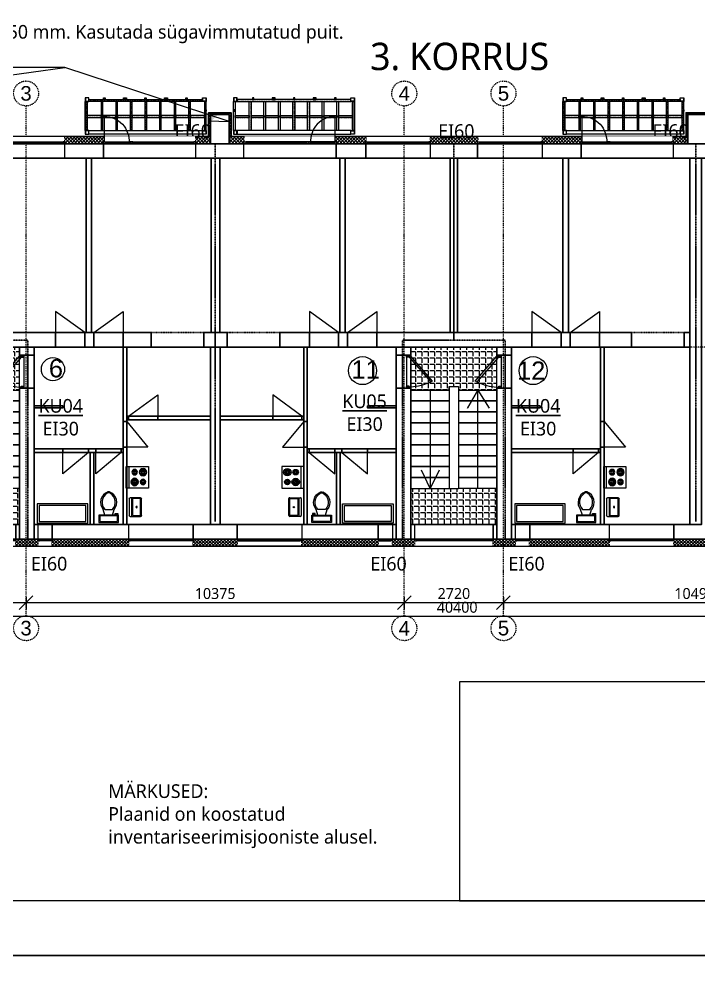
# Model space of a CAD drawing. Header units: millimetres. Extents: x 83708 to 840243643, y 645190 to 956201.
# Drawn here: x 324673 to 343309, y 866351 to 892768 of the extents above; entities that cross this region are included whole.
import ezdxf
from ezdxf import colors
from ezdxf.entities.mleader import LeaderData, LeaderLine
from ezdxf.math import Vec2, Vec3

# ---------------------------------------------------------------- set-up
doc = ezdxf.new("R2010")
doc.units = ezdxf.units.MM
doc.header["$PDMODE"] = 2
doc.header["$PDSIZE"] = 5
for name, pattern in [('CENTER', [50.8, 31.75, -6.35, 6.35, -6.35]), ('DASHDOTX2', [50.8, 25.4, -12.7, 0, -12.7]), ('DASHED', [0.75, 0.5, -0.25])]:
    doc.linetypes.add(name, pattern=pattern)
doc.layers.add('!ESP_Abijoon', color=6, linetype='Continuous', plot=False)
doc.layers.add('!ESP_no_print', color=252, linetype='Continuous', plot=False)
for name, color, linetype in [('!ESP_Avatäited plaanil', 7, 'Continuous'), ('!ESP_Mineraalvill', 1, 'Continuous'), ('!ESP_Mõõt', 252, 'Continuous'), ('!ESP_Santehnikajamööbel', 252, 'Continuous'), ('!ESP_Tekst', 7, 'Continuous'), ('!ESP_Teljed', 30, 'DASHDOTX2'), ('!ESP_Teras', 5, 'Continuous'), ('!ESP_Viited', 7, 'Continuous')]:
    doc.layers.add(name, color=color, linetype=linetype)
for name, color, linetype, lineweight in [('!ESP_EI60 tuletõkkesektsioon', 1, 'DASHED', 30), ('!ESP_Konstruktsioon lõikes', 7, 'Continuous', 30), ('!ESP_Trepikoda plaanil', 7, 'Continuous', 0), ('AVATÄITED PLAANIDEL', 30, 'Continuous', 9), ('Sein', 7, 'Continuous', 9), ('Sisustus', 252, 'Continuous', 0)]:
    doc.layers.add(name, color=color, linetype=linetype, lineweight=lineweight)
doc.layers.add('Plaaditav ala', color=7, linetype='Continuous', lineweight=5, true_color=0x58ba48)
doc.styles.add('Annotative', font='malgunsl.ttf', dxfattribs={"height": 2})
doc.styles.add('Arial', font='arial.ttf')
doc.styles.get("Standard").update_dxf_attribs({"font": 'arial.ttf', "height": 2})
doc.dimstyles.new('Annotative', dxfattribs={"dimtxt": 2.5, "dimasz": 2.5, "dimexe": 1.25, "dimexo": 0.625, "dimtad": 1, "dimdec": 0, "dimrnd": 5, "dimtxsty": 'Annotative', "dimblk": 'OBLIQUE', "dimcen": 0, "dimdle": 1, "dimadec": 0, "dimazin": 0, "dimtfac": 1, "dimtdec": 0, "dimtmove": 0, "dimatfit": 3, "dimfxl": 1, "dimfxlon": 1, "dimarcsym": 1})

# ---------------------------------------------------------------- blocks, each defined once
blk = doc.blocks.new('Toilet - top')
at = {"lineweight": 0}
for p, q in [((-10, -8.5), (-8, -8.5)), ((-10, -9.5), (-10, -8.5)), ((-7, -9.5), (-10, -9.5)), ((-8, -8.5), (-8, -8)), ((-7, -8), (-7, -9.5)), ((-4, -8), (-6, -14)), ((4, -8), (6, -14)), ((9.5, -6), (9.5, -2)), ((4, -14), (-4, -14))]:
    blk.add_line(p, q, dxfattribs=at)
blk.add_lwpolyline([(10.5, -8), (10.5, 0), (-10.5, 0), (-10.5, -8)], close=True, dxfattribs=at)
for points in [[(-9.5, -2), (-9.5, -6)], [(8.5, -1), (-8.5, -1)], [(-8.5, -7), (8.5, -7)]]:
    blk.add_lwpolyline(points, dxfattribs=at)
for centre, radius, start, end in [((-8.6, -1.9), 0.884, 81.8699, 188.1301), ((-8.6, -6.1), 0.884, 171.8699, 278.1301), ((8.6, -1.9), 0.884, 351.8699, 98.1301), ((8.6, -6.1), 0.884, 261.8699, 8.1301), ((3.5, -21.6), 12.2, 141.4691, 247.9714), ((4.2, -21.8), 11.3, 136.3677, 238.9468), ((-3.5, -21.6), 12.2, 292.0284, 38.5307), ((-4.2, -21.8), 11.3, 301.053, 43.6321), ((0, -27.9), 4, 245.7318, 294.2682), ((0, -29), 4, 254.8605, 285.1395)]:
    blk.add_arc(centre, radius, start, end, dxfattribs=at)
blk = doc.blocks.new('A$Cc606a28b')
for points in [[(-1382, 535), (0, 535), (0, 0), (-1382, 0)], [(-1332, 485), (-50, 485), (-50, 50), (-1332, 50)]]:
    blk.add_lwpolyline(points, close=True)
blk = doc.blocks.new('Sink-single - 30 in top')
at = {"layer": '!ESP_Santehnikajamööbel', "lineweight": 0}
blk.add_line((-15, -3.999996), (15, -3.999996), dxfattribs=at)
for points in [[(-13.5, 0), (13.5, 0)], [(-15, -18.499996), (-15, -1.5)], [(-13.5, -17.499996), (-13.5, -6.499996)], [(-12.5, -5.499996), (12.5, -5.499996)], [(13.5, -6.499996), (13.5, -17.499996)], [(15, -1.5), (15, -18.499996)], [(13.5, -19.999996), (-13.5, -19.999996)], [(12.5, -18.499996), (-12.5, -18.499996)]]:
    blk.add_lwpolyline(points, dxfattribs=at)
for radius in [1, 0.5]:
    blk.add_circle((0, -11.999996), radius, dxfattribs=at)
for centre, radius, start, end in [((-13.5, -1.5), 1.5, 90, 180), ((-12.5, -6.499996), 1, 90, 180), ((12.5, -6.499996), 1, 0, 90), ((13.5, -1.5), 1.5, 0, 90), ((-13.5, -18.499996), 1.5, 180, 270), ((-12.5, -17.499996), 1, 180, 270), ((12.5, -17.499996), 1, 270, 0), ((13.5, -18.499996), 1.5, 270, 0)]:
    blk.add_arc(centre, radius, start, end, dxfattribs=at)
blk = doc.blocks.new('plt')
at = {"lineweight": 0}
blk.add_line((-89740, 177104), (-89740, 177695), dxfattribs=at)
blk.add_lwpolyline([(-90273, 177104), (-89663, 177104), (-89663, 177695), (-90273, 177695)], close=True, dxfattribs=at)
for centre, radius in [((-90121, 177543), 102), ((-90121, 177543), 76.2), ((-90121, 177543), 50.8), ((-90121, 177543), 25.4), ((-89892, 177543), 76.2), ((-89892, 177543), 50.8), ((-89892, 177543), 25.4), ((-90121, 177273), 76.2), ((-90121, 177273), 50.8), ((-90121, 177273), 25.4), ((-89892, 177273), 102), ((-89892, 177273), 76.2), ((-89892, 177273), 50.8), ((-89892, 177273), 25.4)]:
    blk.add_circle(centre, radius, dxfattribs=at)
blk = doc.blocks.new('A$Cb20d89c2')
at = {"lineweight": 0}
blk.add_blockref('A$Cc606a28b', (-89, 84), dxfattribs=at)
at = {"layer": 'Sisustus'}
blk.add_blockref('plt', (87133, -176055), dxfattribs=at)
for name, p, xscale, yscale, zscale, rotation in [('Toilet - top', (-2046, 109), -25.39999999999418, 25.39999999999418, 25.4, 180), ('Sink-single - 30 in top', (-2606, 530), 17.14500000000407, 17.14500000000407, 17.14500000000407, 270)]:
    blk.add_blockref(name, p, dxfattribs=dict(at, xscale=xscale, yscale=yscale, zscale=zscale, rotation=rotation))
blk = doc.blocks.new('A$C7043d8c8')
at = {"layer": '!ESP_Avatäited plaanil'}
blk.add_lwpolyline([(0, 0), (-800, 583), (-800, -28)], dxfattribs=at)
at = {"layer": '!ESP_Konstruktsioon lõikes'}
blk.add_lwpolyline([(-800, 0), (-800, -400), (0, -400), (0, 0)], dxfattribs=at)
blk = doc.blocks.new('A$Cef77760f')
at = {"layer": '!ESP_Teljed'}
for points in [[(-31825, -2104), (-31825, 11875)], [(-21450, -2104), (-21450, 11875)], [(-18730, -2104), (-18730, 11875)], [(-42300, 10840), (1500, 10840)], [(1500, 5260), (-42300, 5260)], [(1500, 0), (-42300, 0)]]:
    blk.add_lwpolyline(points, dxfattribs=at)
for centre in [(-31825, 12217), (-21450, 12217), (-18730, 12217), (-31825, -2446), (-21450, -2446), (-18730, -2446)]:
    blk.add_circle(centre, 342, dxfattribs=at)
at = {"layer": '!ESP_Teljed', "char_height": 400, "width": 684.66, "attachment_point": 5, "style": 'Arial'}
for s, insert in [('3', (-31825, 12217)), ('4', (-21450, 12217)), ('5', (-18730, 12217)), ('3', (-31825, -2446)), ('4', (-21450, -2446)), ('5', (-18730, -2446))]:
    blk.add_mtext(s, dxfattribs=dict(at, insert=insert))
blk = doc.blocks.new('A$C465a11ed')
at = {"layer": '!ESP_Avatäited plaanil'}
blk.add_lwpolyline([(0, 100), (-700, 683), (-700, 72)], dxfattribs=at)
at = {"layer": '!ESP_Konstruktsioon lõikes'}
blk.add_lwpolyline([(-700, 100), (-700, 0), (0, 0), (0, 100)], dxfattribs=at)
blk = doc.blocks.new('A$Ced9abb52')
at = {"layer": '!ESP_Avatäited plaanil'}
for points in [[(-2590, 2970), (-3390, 3553), (-3390, 2942)], [(-2540, 2820), (-3123, 2120), (-2512, 2120)]]:
    blk.add_lwpolyline(points, dxfattribs=at)
at = {"layer": '!ESP_Konstruktsioon lõikes'}
for points in [[(-4835, 4860), (0, 4860), (0, 0), (-4835, 0)], [(-2440, 4860), (-2540, 4860), (-2540, 0), (-2440, 0)], [(-790, 3251), (-790, 3201), (0, 3201), (0, 3251)], [(-4835, 2970), (-4835, 2870), (-2540, 2870), (-2540, 2970)], [(-2440, 2070), (-2440, 1970), (0, 1970), (0, 2070)], [(-1540, 1970), (-1640, 1970), (-1640, 0), (-1540, 0)]]:
    blk.add_lwpolyline(points, close=True, dxfattribs=at)
for points in [[(-3390, 2970), (-3390, 2870), (-2590, 2870), (-2590, 2970)], [(-2540, 2120), (-2440, 2120), (-2440, 2820), (-2540, 2820)]]:
    blk.add_lwpolyline(points, dxfattribs=at)
at = {"lineweight": 0, "rotation": 180}
for p in [(-2390, 2070), (-1490, 2070)]:
    blk.add_blockref('A$C465a11ed', p, dxfattribs=at)
blk = doc.blocks.new('A$C101496a2')
blk.add_wipeout([(-1780, -320), (0, -320), (0, -370), (-25, -370), (-25, -520), (-1755, -520), (-1755, -370), (-1780, -370)])
at = {"layer": '!ESP_Avatäited plaanil'}
for points in [[(-1780, 80), (-1780, -320), (-1780, -370), (-1730, -370), (-1730, -320), (-1780, -320), (0, -320), (0, 80), (0, -320), (0, -370), (-50, -370), (-50, -320), (-50, -370), (-1730, -370), (-1730, -345), (-50, -345)], [(-1755, -520), (-25, -520)]]:
    blk.add_lwpolyline(points, dxfattribs=at)
blk = doc.blocks.new('A$C3a8d00b1')
blk.add_wipeout([(0, -320), (400, -320), (400, -370), (375, -370), (375, -520), (25, -520), (25, -370), (0, -370)])
at = {"layer": '!ESP_Avatäited plaanil'}
for points in [[(0, 80), (0, -320), (0, -370), (50, -370), (50, -320), (0, -320), (400, -320), (400, 80), (400, -320), (400, -370), (350, -370), (350, -320), (350, -370), (50, -370), (50, -345), (350, -345)], [(25, -520), (375, -520)]]:
    blk.add_lwpolyline(points, dxfattribs=at)
blk = doc.blocks.new('A$Cbc4ac388')
blk.add_wipeout([(-200, -750), (-200, 750), (-150, 750), (-150, 725), (0, 725), (0, -725), (-150, -725), (-150, -750)])
at = {"layer": '!ESP_Avatäited plaanil'}
for points in [[(-600, -750), (-200, -750), (-150, -750), (-150, -700), (-200, -700), (-200, -750), (-200, 750), (-600, 750), (-200, 750), (-150, 750), (-150, 700), (-200, 700), (-150, 700), (-150, -700), (-175, -700), (-175, 700)], [(0, -725), (0, 725)]]:
    blk.add_lwpolyline(points, dxfattribs=at)
blk = doc.blocks.new('A$C79e321d3')
blk.add_wipeout([(2530, 0), (0, 0), (0, 50), (25, 50), (25, 200), (2505, 200), (2505, 50), (2530, 50)])
at = {"layer": '!ESP_Avatäited plaanil'}
for points in [[(2530, -400), (2530, 0), (2530, 50), (2480, 50), (2480, 0), (2530, 0), (0, 0), (0, -400), (0, 0), (0, 50), (50, 50), (50, 0), (50, 50), (2480, 50), (2480, 25), (800, 25)], [(700, 25), (50, 25)]]:
    blk.add_lwpolyline(points, dxfattribs=at)
blk.add_lwpolyline([(25, 50), (25, 750, -0.429169), (700, 25), (50, 25)], format="xyb")
for points in [[(700, 0), (750, 0), (750, 50), (700, 50)], [(750, 0), (800, 0), (800, 50), (750, 50)]]:
    blk.add_lwpolyline(points, close=True)
blk = doc.blocks.new('A$Cfe1c92e5')
at = {"lineweight": 0, "xscale": -1}
for name, p in [('A$C79e321d3', (3460, 0)), ('A$C79e321d3', (16680, 0)), ('A$C79e321d3', (29780, 0)), ('A$Cbc4ac388', (-200, -6620)), ('A$C3a8d00b1', (5135, -10520)), ('A$C101496a2', (13962, -10520)), ('A$C3a8d00b1', (18230, -10520)), ('A$C101496a2', (27145, -10520)), ('A$C3a8d00b1', (31440, -10520)), ('A$C101496a2', (37745, -10520))]:
    blk.add_blockref(name, p, dxfattribs=at)
at = {"lineweight": 0}
for name, p in [('A$C79e321d3', (10300, 0)), ('A$C79e321d3', (23400, 0)), ('A$C79e321d3', (36540, 0)), ('A$Cbc4ac388', (40200, -6620)), ('A$C101496a2', (2495, -10520)), ('A$C3a8d00b1', (8495, -10520)), ('A$C101496a2', (12762, -10520)), ('A$C3a8d00b1', (21590, -10520)), ('A$C101496a2', (25945, -10520)), ('A$C3a8d00b1', (34800, -10520))]:
    blk.add_blockref(name, p, dxfattribs=at)
at = {"lineweight": 0, "rotation": 180}
for p in [(4390, -320), (7460, -320), (17490, -320), (20560, -320), (30610, -320), (33680, -320)]:
    blk.add_blockref('A$C101496a2', p, dxfattribs=at)
blk = doc.blocks.new('A$C0366626d')
blk.add_wipeout([(-2160, 0), (0, 0), (0, -50), (-25, -50), (-25, -200), (-2135, -200), (-2135, -50), (-2160, -50)])
at = {"layer": '!ESP_Avatäited plaanil'}
for points in [[(-2160, 400), (-2160, 0), (-2160, -50), (-2110, -50), (-2110, 0), (-2160, 0), (0, 0), (0, 400), (0, 0), (0, -50), (-50, -50), (-50, 0), (-50, -50), (-2110, -50), (-2110, -25), (-50, -25)], [(-2135, -200), (-25, -200)]]:
    blk.add_lwpolyline(points, dxfattribs=at)
blk = doc.blocks.new('A$Cc7706974')
at = {"layer": '!ESP_Trepikoda plaanil', "lineweight": 0}
for points in [[(1050, -1175), (0, -1175), (0, -1475), (1050, -1475)], [(525, -1175), (525, -3875)], [(1050, -1075), (1050, -3875)], [(1050, -1075), (1310, -1075)], [(1310, -1075), (1310, -3875)], [(1310, -1175), (2360, -1175)], [(1310, -1175), (2360, -1175), (2360, -1475), (1310, -1475)], [(1835, -3875), (1835, -1175), (1549, -1675), (1835, -1175), (2149, -1675)], [(1050, -1475), (0, -1475), (0, -1775), (1050, -1775)], [(1310, -1475), (2360, -1475), (2360, -1775), (1310, -1775)], [(1050, -1775), (0, -1775), (0, -2075), (1050, -2075)], [(1310, -1775), (2360, -1775), (2360, -2075), (1310, -2075)], [(1050, -2075), (0, -2075), (0, -2375), (1050, -2375)], [(1310, -2075), (2360, -2075), (2360, -2375), (1310, -2375)], [(1050, -2375), (0, -2375), (0, -2675), (1050, -2675)], [(1310, -2375), (2360, -2375), (2360, -2675), (1310, -2675)], [(1050, -2675), (0, -2675), (0, -2975), (1050, -2975)], [(1310, -2675), (2360, -2675), (2360, -2975), (1310, -2975)], [(1050, -2975), (0, -2975), (0, -3275), (1050, -3275)], [(1310, -2975), (2360, -2975), (2360, -3275), (1310, -3275)], [(1050, -3275), (0, -3275), (0, -3575), (1050, -3575)], [(779, -3375), (525, -3875), (293, -3375)], [(1310, -3275), (2360, -3275), (2360, -3575), (1310, -3575)], [(1050, -3575), (0, -3575), (0, -3875), (1050, -3875)], [(1310, -3575), (2360, -3575), (2360, -3875), (1310, -3875)], [(1050, -3875), (1310, -3875)]]:
    blk.add_lwpolyline(points, dxfattribs=at)
blk = doc.blocks.new('A$C60414d2f')
at = {"layer": 'AVATÄITED PLAANIDEL'}
h = blk.add_hatch(dxfattribs=at)
h.set_pattern_fill('ANSI38', color=256, scale=50, angle=90)
h.set_pattern_definition([(135, (-325662.964, -884582.657), (-4.419417382, -4.419417382), []), (225, (-325662.964, -884582.657), (-4.419417382, -13.258252147), [15.625, -9.375])])
h.paths.add_polyline_path([(50, 0), (50, -70), (25, -70), (25, -120), (0, -120), (0, 0)])
h = blk.add_hatch(dxfattribs=at)
h.set_pattern_fill('ANSI38', color=256, scale=50, angle=90)
h.set_pattern_definition([(135, (-326150.322, -884470.0145), (-4.419417382, -4.419417382), []), (225, (-326150.322, -884470.0145), (-4.419417382, -13.258252147), [15.625, -9.375])])
h.paths.add_polyline_path([(850, 0), (850, -70), (875, -70), (875, -120), (900, -120), (900, 0)])
for points in [[(0, 0), (0, -120), (25, -120), (25, -70), (50, -70), (50, 0)], [(708, -713), (25, -120), (50, -77), (733, -669)], [(900, 0), (900, -120), (875, -120), (875, -70), (850, -70), (850, 0)], [(900, -120), (900, -120), (900, 0), (900, 0)]]:
    blk.add_lwpolyline(points, close=True, dxfattribs=at)
blk.add_lwpolyline([(25, -120), (0, -120), (0, 0), (900, 0), (900, -120), (125, -120)], dxfattribs=at)
blk.add_arc((-707, -5), 1586, 335.2449, 355.8422, dxfattribs=at)
blk = doc.blocks.new('A$Cafc8a1d9')
at = {"layer": 'Plaaditav ala', "ltscale": 5}
h = blk.add_hatch(dxfattribs=at)
h.set_pattern_fill('ANGLE', color=256, scale=25, angle=180)
h.set_pattern_definition([(180, (-8821.2, 400), (-2e-14, -174.625), [127, -47.625]), (270, (-8821.2, 400), (174.625, -3e-14), [127, -47.625])])
h.paths.add_polyline_path([(-400, 0), (-2760, 0), (-2760, -1175), (-1710, -1175), (-1710, -1075), (-1450, -1075), (-1450, -1175), (-400, -1175)])
h = blk.add_hatch(dxfattribs=at)
h.set_pattern_fill('ANGLE', color=256, scale=25, angle=180)
h.set_pattern_definition([(180, (0, 0), (-2e-14, -174.625), [127, -47.625]), (270, (0, 0), (174.625, -3e-14), [127, -47.625])])
h.paths.add_polyline_path([(-400, -3875), (-1450, -3875), (-1710, -3875), (-2760, -3875), (-2760, -4860), (-400, -4860)])
at = {"layer": '!ESP_Abijoon', "color": 8}
blk.add_lwpolyline([(-2760, 0), (-2760, -1175), (-1710, -1175), (-1710, -1075), (-1450, -1075), (-1450, -1175), (-400, -1175), (-400, 0), (-2760, 0)], dxfattribs=at)
at = {"layer": '!ESP_Konstruktsioon lõikes'}
blk.add_lwpolyline([(-3160, 0), (-3160, 0), (-3160, -220), (-2760, -220), (-2760, 0), (-400, 0), (-400, -220), (0, -220), (0, 0)], dxfattribs=at)
for points in [[(-3160, -1120), (-2760, -1120), (-2760, -5260), (-3160, -5260)], [(-400, -1120), (0, -1120), (0, -5260), (-400, -5260)], [(-400, -4860), (-2760, -4860), (-2760, -5260), (-400, -5260)]]:
    blk.add_lwpolyline(points, close=True, dxfattribs=at)
at = {"color": 6, "xscale": -1, "rotation": 90}
blk.add_blockref('A$C60414d2f', (-2880, -220), dxfattribs=at)
at = {"color": 6, "rotation": 270}
blk.add_blockref('A$C60414d2f', (-280, -220), dxfattribs=at)
at = {"color": 6}
blk.add_blockref('A$Cc7706974', (-2760, 0), dxfattribs=at)
at = {"layer": '!ESP_EI60 tuletõkkesektsioon', "char_height": 375, "width": 644.01, "attachment_point": 1, "style": 'Annotative'}
for s, insert in [('\\pxqc;{\\LKU05\\P}EI30', (-4350, -1296)), ('\\pxqc;{\\LKU04\\P}EI30', (410, -1421))]:
    blk.add_mtext(s, dxfattribs=dict(at, insert=insert))
at = {"lineweight": 0}
blk.add_blockref('A$C0366626d', (-500, -5260), dxfattribs=at)
blk = doc.blocks.new('_Oblique')
at = {"color": 0, "linetype": 'ByBlock', "lineweight": -2}
blk.add_line((-0.5, -0.5), (0.5, 0.5), dxfattribs=at)
blk = doc.blocks.new('*D837')
at = {"layer": '!ESP_Mõõt', "color": 0, "lineweight": -2, "transparency": 16777216}
for p, q in [((5305, -12585), (8325, -12585)), ((5455, -12435), (5455, -12773)), ((8175, -12435), (8175, -12773))]:
    blk.add_line(p, q, dxfattribs=at)
at = {"layer": 'Defpoints', "color": 0, "transparency": 16777216}
for p in [(5455, -11897), (8175, -11951), (8175, -12585)]:
    blk.add_point(p, dxfattribs=at)
at = {"layer": '!ESP_Mõõt', "color": 0, "lineweight": -2, "transparency": 16777216, "xscale": 375, "yscale": 375, "zscale": 375, "rotation": 180}
blk.add_blockref('_Oblique', (5455, -12585), dxfattribs=at)
at = {"layer": '!ESP_Mõõt', "color": 0, "lineweight": -2, "transparency": 16777216, "xscale": 375, "yscale": 375, "zscale": 375}
blk.add_blockref('_Oblique', (8175, -12585), dxfattribs=at)
at = {"layer": '!ESP_Mõõt', "color": 0, "lineweight": 0, "transparency": 16777216, "insert": (6815, -12336), "char_height": 300, "attachment_point": 5, "style": 'Annotative'}
blk.add_mtext('2720', dxfattribs=at)
blk = doc.blocks.new('*D838')
at = {"layer": '!ESP_Mõõt', "color": 0, "lineweight": -2, "transparency": 16777216}
for p, q in [((8025, -12585), (18700, -12585)), ((8175, -12435), (8175, -12773)), ((18550, -12435), (18550, -12773))]:
    blk.add_line(p, q, dxfattribs=at)
at = {"layer": 'Defpoints', "color": 0, "transparency": 16777216}
for p in [(8175, -11951), (18550, -11896), (18550, -12585)]:
    blk.add_point(p, dxfattribs=at)
at = {"layer": '!ESP_Mõõt', "color": 0, "lineweight": -2, "transparency": 16777216, "xscale": 375, "yscale": 375, "zscale": 375, "rotation": 180}
blk.add_blockref('_Oblique', (8175, -12585), dxfattribs=at)
at = {"layer": '!ESP_Mõõt', "color": 0, "lineweight": -2, "transparency": 16777216, "xscale": 375, "yscale": 375, "zscale": 375}
blk.add_blockref('_Oblique', (18550, -12585), dxfattribs=at)
at = {"layer": '!ESP_Mõõt', "color": 0, "lineweight": 0, "transparency": 16777216, "insert": (13362, -12336), "char_height": 300, "attachment_point": 5, "style": 'Annotative'}
blk.add_mtext('10375', dxfattribs=at)
blk = doc.blocks.new('*D839')
at = {"layer": '!ESP_Mõõt', "color": 0, "lineweight": -2, "transparency": 16777216}
for p, q in [((18400, -12585), (21420, -12585)), ((18550, -12435), (18550, -12773)), ((21270, -12435), (21270, -12773))]:
    blk.add_line(p, q, dxfattribs=at)
at = {"layer": 'Defpoints', "color": 0, "transparency": 16777216}
for p in [(18550, -11896), (21270, -11914), (21270, -12585)]:
    blk.add_point(p, dxfattribs=at)
at = {"layer": '!ESP_Mõõt', "color": 0, "lineweight": -2, "transparency": 16777216, "xscale": 375, "yscale": 375, "zscale": 375, "rotation": 180}
blk.add_blockref('_Oblique', (18550, -12585), dxfattribs=at)
at = {"layer": '!ESP_Mõõt', "color": 0, "lineweight": -2, "transparency": 16777216, "xscale": 375, "yscale": 375, "zscale": 375}
blk.add_blockref('_Oblique', (21270, -12585), dxfattribs=at)
at = {"layer": '!ESP_Mõõt', "color": 0, "lineweight": 0, "transparency": 16777216, "insert": (19910, -12336), "char_height": 300, "attachment_point": 5, "style": 'Annotative'}
blk.add_mtext('2720', dxfattribs=at)
blk = doc.blocks.new('*D840')
at = {"layer": '!ESP_Mõõt', "color": 0, "lineweight": -2, "transparency": 16777216}
for p, q in [((21120, -12585), (31910, -12585)), ((21270, -12435), (21270, -12773)), ((31760, -12435), (31760, -12773))]:
    blk.add_line(p, q, dxfattribs=at)
at = {"layer": 'Defpoints', "color": 0, "transparency": 16777216}
for p in [(31760, -11878), (21270, -11914), (31760, -12585)]:
    blk.add_point(p, dxfattribs=at)
at = {"layer": '!ESP_Mõõt', "color": 0, "lineweight": -2, "transparency": 16777216, "xscale": 375, "yscale": 375, "zscale": 375, "rotation": 180}
blk.add_blockref('_Oblique', (21270, -12585), dxfattribs=at)
at = {"layer": '!ESP_Mõõt', "color": 0, "lineweight": -2, "transparency": 16777216, "xscale": 375, "yscale": 375, "zscale": 375}
blk.add_blockref('_Oblique', (31760, -12585), dxfattribs=at)
at = {"layer": '!ESP_Mõõt', "color": 0, "lineweight": 0, "transparency": 16777216, "insert": (26515, -12336), "char_height": 300, "attachment_point": 5, "style": 'Annotative'}
blk.add_mtext('10490', dxfattribs=at)
blk = doc.blocks.new('*D833')
at = {"layer": '!ESP_Mõõt', "color": 0, "lineweight": -2, "transparency": 16777216}
for p, q in [((-200, -12812), (-200, -13150)), ((40200, -12812), (40200, -13150)), ((40350, -12962), (-350, -12962))]:
    blk.add_line(p, q, dxfattribs=at)
at = {"layer": 'Defpoints', "color": 0, "transparency": 16777216}
for p in [(-200, -11040), (40200, -11040), (-200, -12962)]:
    blk.add_point(p, dxfattribs=at)
at = {"layer": '!ESP_Mõõt', "color": 0, "lineweight": -2, "transparency": 16777216, "xscale": 375, "yscale": 375, "zscale": 375, "rotation": 180}
blk.add_blockref('_Oblique', (-200, -12962), dxfattribs=at)
at = {"layer": '!ESP_Mõõt', "color": 0, "lineweight": -2, "transparency": 16777216, "xscale": 375, "yscale": 375, "zscale": 375}
blk.add_blockref('_Oblique', (40200, -12962), dxfattribs=at)
at = {"layer": '!ESP_Mõõt', "color": 0, "lineweight": 0, "transparency": 16777216, "insert": (20000, -12713), "char_height": 300, "attachment_point": 5, "style": 'Annotative'}
blk.add_mtext('40400', dxfattribs=at)
blk = doc.blocks.new('A$C9a407918')
at = {"layer": '!ESP_Teras'}
for points in [[(-3315, -75), (-3215, -75), (-3215, 25), (-3315, 25)], [(-3310, -70), (-3220, -70), (-3220, 20), (-3310, 20)], [(0, -75), (-100, -75), (-100, 25), (0, 25)], [(-5, -70), (-95, -70), (-95, 20), (-5, 20)], [(-3265, -875), (-3315, -875), (-3315, -75), (-3265, -75)], [(-100, -25), (-3215, -25), (-3215, -75), (-100, -75)], [(-2835, -875), (-2885, -875), (-2885, -75), (-2835, -75)], [(-2435, -875), (-2485, -875), (-2485, -75), (-2435, -75)], [(-2035, -875), (-2085, -875), (-2085, -75), (-2035, -75)], [(-1635, -875), (-1685, -875), (-1685, -75), (-1635, -75)], [(-1235, -875), (-1285, -875), (-1285, -75), (-1235, -75)], [(-835, -875), (-885, -875), (-885, -75), (-835, -75)], [(-435, -875), (-485, -875), (-485, -75), (-435, -75)], [(-50, -75), (0, -75), (0, -875), (-50, -875)], [(-50, -875), (0, -875), (0, -75), (-50, -75)], [(-3265, -466), (-2885, -466), (-2885, -516), (-3265, -516)], [(-2835, -466), (-2485, -466), (-2485, -516), (-2835, -516)], [(-2435, -466), (-2085, -466), (-2085, -516), (-2435, -516)], [(-2035, -466), (-1685, -466), (-1685, -516), (-2035, -516)], [(-1635, -466), (-1285, -466), (-1285, -516), (-1635, -516)], [(-1235, -466), (-885, -466), (-885, -516), (-1235, -516)], [(-835, -466), (-485, -466), (-485, -516), (-835, -516)], [(-435, -466), (-50, -466), (-50, -516), (-435, -516)], [(-3315, -975), (-3215, -975), (-3215, -875), (-3315, -875)], [(-3310, -970), (-3220, -970), (-3220, -880), (-3310, -880)], [(-100, -875), (-3215, -875), (-3215, -975), (-100, -975)], [(0, -975), (-100, -975), (-100, -875), (0, -875)], [(-5, -970), (-95, -970), (-95, -880), (-5, -880)]]:
    blk.add_lwpolyline(points, close=True, dxfattribs=at)
at = {"layer": '!ESP_Teras', "linetype": 'DASHED'}
for points in [[(-3268, -875), (-3312, -875), (-3312, -75), (-3268, -75)], [(-100, -28), (-3215, -28), (-3215, -72), (-100, -72)], [(-2838, -875), (-2882, -875), (-2882, -75), (-2838, -75)], [(-2438, -875), (-2482, -875), (-2482, -75), (-2438, -75)], [(-2038, -875), (-2082, -875), (-2082, -75), (-2038, -75)], [(-1638, -875), (-1682, -875), (-1682, -75), (-1638, -75)], [(-1238, -875), (-1282, -875), (-1282, -75), (-1238, -75)], [(-838, -875), (-882, -875), (-882, -75), (-838, -75)], [(-438, -875), (-482, -875), (-482, -75), (-438, -75)], [(-3, -875), (-47, -875), (-47, -75), (-3, -75)], [(-3265, -513), (-2885, -513), (-2885, -516), (-3265, -516)], [(-2835, -513), (-2485, -513), (-2485, -516), (-2835, -516)], [(-2435, -513), (-2085, -513), (-2085, -516), (-2435, -516)], [(-2035, -513), (-1685, -513), (-1685, -516), (-2035, -516)], [(-1635, -513), (-1285, -513), (-1285, -516), (-1635, -516)], [(-1235, -513), (-885, -513), (-885, -516), (-1235, -516)], [(-835, -513), (-485, -513), (-485, -516), (-835, -516)], [(-435, -513), (-50, -513), (-50, -516), (-435, -516)], [(-100, -878), (-3215, -878), (-3215, -972), (-100, -972)]]:
    blk.add_lwpolyline(points, close=True, dxfattribs=at)
at = {"color": 5, "linetype": 'ByBlock', "transparency": 33554687}
for points in [[(-2758, 25), (-2798, 25), (-2798, -15), (-2758, -15)], [(-2761, 22), (-2795, 22), (-2795, -12), (-2761, -12)], [(-2174, 25), (-2254, 25), (-2254, -15), (-2174, -15)], [(-2177, 22), (-2251, 22), (-2251, -12), (-2177, -12)], [(-1630, 25), (-1670, 25), (-1670, -15), (-1630, -15)], [(-1633, 22), (-1667, 22), (-1667, -12), (-1633, -12)], [(-1046, 25), (-1126, 25), (-1126, -15), (-1046, -15)], [(-1049, 22), (-1123, 22), (-1123, -12), (-1049, -12)], [(-502, 25), (-542, 25), (-542, -15), (-502, -15)], [(-505, 22), (-539, 22), (-539, -12), (-505, -12)], [(-2758, -15), (-2798, -15), (-2798, -25), (-2758, -25)], [(-2174, -15), (-2254, -15), (-2254, -25), (-2174, -25)], [(-1630, -15), (-1670, -15), (-1670, -25), (-1630, -25)], [(-1046, -15), (-1126, -15), (-1126, -25), (-1046, -25)], [(-502, -15), (-542, -15), (-542, -25), (-502, -25)], [(-3275, -305), (-3315, -305), (-3315, -345), (-3275, -345)], [(-3278, -308), (-3312, -308), (-3312, -342), (-3278, -342)]]:
    blk.add_lwpolyline(points, close=True, dxfattribs=at)
blk = doc.blocks.new('A$Cb56cea9a')
at = {"layer": '!ESP_Mõõt', "lineweight": 0}
for base, p1, p2, picture, middle in [((-200, -12962.2), (40200, -11040), (-200, -11040), '*D833', (20000, -12713.3)), ((31760.1, -12585.3), (21270, -11914.4), (31760.1, -11877.8), '*D840', (26515, -12335.5)), ((8175, -12585.3), (5455, -11896.7), (8175, -11951.1), '*D837', (6815, -12336.3)), ((18550, -12585.3), (8175, -11951.1), (18550, -11896.3), '*D838', (13362.5, -12335.5)), ((21270, -12585.3), (18550, -11896.3), (21270, -11914.4), '*D839', (19910, -12336.3))]:
    dim = blk.add_linear_dim(base=base, p1=p1, p2=p2, dimstyle='Annotative', dxfattribs=at)
    dim.commit()
    dim.dimension.update_dxf_attribs({"geometry": picture, "text_midpoint": middle})

msp = doc.modelspace()

# ---------------------------------------------------------------- hatches: boundary and pattern name
at = {"layer": '!ESP_Mineraalvill'}
h = msp.add_hatch(dxfattribs=at)
h.set_pattern_fill('ANSI37', color=256, scale=20)
h.set_pattern_definition([(45, (221735.545, 889440.71), (-44.90128, 44.90128), []), (135, (221735.545, 889440.71), (-44.90128, -44.90128), [])])
h.paths.add_polyline_path([(356683.7, 878517), (351163.8, 878517), (351163.8, 878317), (356883.7, 878317), (356883.7, 889557), (356883.7, 890207), (356083.7, 890207), (356083.7, 889557), (343583.7, 889557), (343583.7, 890207), (342963.7, 890207), (342963.7, 889557), (330483.7, 889557), (330483.7, 890207), (329863.7, 890207), (329863.7, 889557), (317263.7, 889557), (317263.7, 890206.8), (316483.7, 890206.8), (316483.7, 878317), (324858.7, 878317), (324858.7, 878517), (317083.7, 878517), (316683.7, 878517), (316683.7, 889357), (316683.7, 890157), (317213.7, 890157), (317213.7, 889357), (320323.7, 889357), (329913.7, 889357), (329913.7, 890157), (330433.7, 890157), (330433.7, 889357), (343013.7, 889357), (343013.7, 890157), (343533.7, 890157), (343533.7, 889357), (356153.7, 889357), (356153.7, 890157), (356683.7, 890157), (356683.7, 889357)])
h.paths.add_polyline_path([(337953.7, 878317), (337953.7, 878517), (324858.7, 878517), (324858.7, 878317)], flags=17)
h.paths.add_polyline_path([(351163.8, 878317), (351163.8, 878517), (337953.7, 878517), (337953.7, 878317)], flags=17)

# ---------------------------------------------------------------- linework, layer by layer
at = {"layer": '!ESP_Avatäited plaanil'}
msp.add_lwpolyline([(340713.6, 881737), (341296.6, 881037), (340685.2, 881037)], dxfattribs=at)
at = {"layer": '!ESP_EI60 tuletõkkesektsioon', "linetype": 'CENTER', "lineweight": 30, "ltscale": 0.1}
for points in [[(330046.3, 889357), (330046.3, 878997)], [(336593.7, 889357), (336593.7, 883969.5), (335188, 883969.5), (335188, 878517)], [(343228.8, 889357), (343228.8, 878997)], [(323503.7, 888957), (323503.7, 883969.5), (324909.4, 883969.5), (324909.4, 878517)], [(336593.7, 888957), (336593.7, 883969.5), (337999.4, 883969.5), (337999.4, 878517)]]:
    msp.add_lwpolyline(points, dxfattribs=at)
at = {"layer": '!ESP_Konstruktsioon lõikes'}
for p, q in [((328288.7, 884177), (328288.7, 883777)), ((329733.7, 884177), (329733.7, 883777)), ((330373.7, 884177), (330373.7, 883777)), ((331818.7, 884177), (331818.7, 883777)), ((341468.7, 884177), (341468.7, 883777)), ((342913.7, 884177), (342913.7, 883777))]:
    msp.add_line(p, q, dxfattribs=at)
for points in [[(324858.7, 878317), (316483.7, 878317), (316483.7, 890206.8), (317263.7, 890206.8), (317263.7, 889557), (329863.7, 889557), (329863.7, 890207), (330483.7, 890207), (330483.7, 889557), (342963.7, 889557), (342963.7, 890207), (343583.7, 890207), (343583.7, 889557), (356083.7, 889557), (356083.7, 890207), (356883.7, 890207), (356883.7, 889557), (356883.7, 878317), (351163.8, 878317)], [(329913.7, 889357), (329913.7, 890157), (330433.7, 890157), (330433.7, 889357)], [(343013.7, 889357), (343013.7, 890157), (343533.7, 890157), (343533.7, 889357)], [(317083.7, 889357), (356683.7, 889357)], [(317083.7, 888957), (356683.7, 888957)], [(329733.7, 884177), (329933.7, 884177), (329933.7, 888957), (326653.7, 888957), (326653.7, 884177), (328288.7, 884177)], [(330373.7, 884177), (330173.7, 884177), (330173.7, 888957), (333463.7, 888957), (333463.7, 884177), (331818.7, 884177)], [(342913.7, 884177), (343068.8, 884177), (343068.8, 888957), (339733.7, 888957), (339733.7, 884177), (341468.7, 884177)], [(318528.7, 883777), (328288.7, 883777)], [(329733.7, 883777), (329933.7, 883777)], [(330173.7, 883777), (330373.7, 883777)], [(331818.7, 883777), (341468.7, 883777)], [(342913.7, 883777), (343068.8, 883777)], [(340713.6, 881037), (340613.6, 881037), (340613.6, 881737), (340713.6, 881737)], [(317083.7, 878517), (356683.7, 878517)], [(335233.7, 878317), (324858.7, 878317)], [(337953.7, 878317), (324858.7, 878317)], [(348443.8, 878317), (337953.7, 878317)], [(351163.8, 878317), (337953.7, 878317)]]:
    msp.add_lwpolyline(points, dxfattribs=at)
for points in [[(316683.7, 889357), (356683.7, 889357), (356683.7, 878517), (316683.7, 878517)], [(323603.7, 888957), (326503.7, 888957), (326503.7, 884177), (323603.7, 884177)], [(326653.7, 888957), (326503.7, 888957), (326503.7, 884177), (326653.7, 884177)], [(330173.7, 888957), (329933.7, 888957), (329933.7, 884177), (330173.7, 884177)], [(333463.7, 888957), (333613.7, 888957), (333613.7, 884177), (333463.7, 884177)], [(333613.7, 888957), (333463.7, 888957), (333463.7, 884177), (333613.7, 884177)], [(333613.7, 888957), (336493.7, 888957), (336493.7, 884177), (333613.7, 884177)], [(336493.7, 888957), (336693.7, 888957), (336693.7, 884177), (336493.7, 884177)], [(336693.7, 888957), (336493.7, 888957), (336493.7, 884177), (336693.7, 884177)], [(339583.7, 888957), (336693.7, 888957), (336693.7, 884177), (339583.7, 884177)], [(339583.7, 888957), (339733.7, 888957), (339733.7, 884177), (339583.7, 884177)], [(343388.8, 888957), (343068.8, 888957), (343068.8, 878917), (343388.8, 878917)], [(330178.7, 878917), (329913.7, 878917), (329913.7, 883777), (330178.7, 883777)], [(343068.8, 883777), (338173.7, 883777), (338173.7, 878917), (343068.8, 878917)], [(340613.6, 883777), (340713.6, 883777), (340713.6, 878917), (340613.6, 878917)], [(338963.6, 882168.3), (338963.6, 882118.3), (338173.7, 882118.3), (338173.7, 882168.3)], [(340613.6, 880987), (340613.6, 880887), (338173.7, 880887), (338173.7, 880987)]]:
    msp.add_lwpolyline(points, close=True, dxfattribs=at)
at = {"layer": '!ESP_Konstruktsioon lõikes', "linetype": 'DASHED', "ltscale": 0.1}
for points in [[(329733.7, 883777), (328288.7, 883777), (328288.7, 884177), (329733.7, 884177)], [(331818.7, 883777), (330373.7, 883777), (330373.7, 884177), (331818.7, 884177)], [(342913.7, 883777), (341468.7, 883777), (341468.7, 884177), (342913.7, 884177)]]:
    msp.add_lwpolyline(points, close=True, dxfattribs=at)
at = {"layer": '!ESP_no_print'}
for points in [[(302249.6, 911650.6), (365249.6, 911650.6), (365249.6, 867100.6), (302249.6, 867100.6)], [(302249.6, 911650.6), (365249.6, 911650.6), (365249.6, 867100.6), (302249.6, 867100.6)], [(305249.6, 910150.6), (363749.6, 910150.6), (363749.6, 868600.6), (305249.6, 868600.6)], [(305249.6, 910150.6), (363749.6, 910150.6), (363749.6, 868600.6), (305249.6, 868600.6)], [(336749.6, 874600.6), (336749.6, 868600.6), (363749.6, 868600.6), (363749.6, 874600.6)], [(336749.6, 874600.6), (336749.6, 868600.6), (363749.6, 868600.6), (363749.6, 874600.6)], [(302249.6, 867100.6), (365249.6, 867100.6), (365249.6, 822550.6), (302249.6, 822550.6)], [(302249.6, 867100.6), (365249.6, 867100.6), (365249.6, 822550.6), (302249.6, 822550.6)]]:
    msp.add_lwpolyline(points, close=True, dxfattribs=at)
at = {"layer": 'Sein'}
msp.add_circle((325596.9, 883172.6), 318.7, dxfattribs=at)

# ---------------------------------------------------------------- block references
at = {"lineweight": 0}
for name, p in [('A$Cef77760f', (356683.7, 878517)), ('A$C7043d8c8', (326468.7, 884177)), ('A$C7043d8c8', (333428.7, 884177)), ('A$C7043d8c8', (339533.7, 884177)), ('A$Ced9abb52', (335013.6, 878917)), ('A$Cb20d89c2', (335013.6, 878863.3))]:
    msp.add_blockref(name, p, dxfattribs=at)
at = {"lineweight": 0, "xscale": -1}
for name, p in [('A$C7043d8c8', (326718.7, 884177)), ('A$C7043d8c8', (333678.7, 884177)), ('A$C7043d8c8', (339783.7, 884177)), ('A$Ced9abb52', (325078.8, 878917)), ('A$Cb20d89c2', (325078.8, 878863.3)), ('A$Cb20d89c2', (338173.7, 878863.3))]:
    msp.add_blockref(name, p, dxfattribs=at)
at = {"lineweight": 0, "xscale": -1, "rotation": 180}
msp.add_blockref('A$C465a11ed', (340563.6, 880987), dxfattribs=at)

# ---------------------------------------------------------------- texts
at = {"layer": '!ESP_EI60 tuletõkkesektsioon', "char_height": 375, "width": 33016.31, "attachment_point": 7, "style": 'Annotative'}
for insert in [(328932.3, 889509.8), (336161.7, 889509.8), (342039.9, 889509.8), (324994.4, 877646.8), (334304.1, 877646.8), (338089.4, 877646.8)]:
    msp.add_mtext('EI60', dxfattribs=dict(at, insert=insert))
at = {"layer": '!ESP_Tekst', "style": 'Annotative'}
for s, insert, char_height, width, attachment_point in [('3. KORRUS', (334297.9, 891742.5), 750, 30275.718, 4), ('{\\fMalgun Gothic Semilight|b0|i0|c0|p34;MÄRKUSED:\\P\\pxql;Plaanid on koostatud inventariseerimisjooniste alusel.}', (327111.2, 871791.2), 375, 9310.783, 1)]:
    msp.add_mtext(s, dxfattribs=dict(at, insert=insert, char_height=char_height, width=width, attachment_point=attachment_point))
at = {"layer": 'Sein', "char_height": 500}
for s, insert, attachment_point in [('6', (325483.9, 883449), 1), ('11', (333783, 883415.5), 1), ('12', (339102.1, 883384.3), 3)]:
    msp.add_mtext_dynamic_manual_height_columns(s, width=608.355, gutter_width=12.5, heights=[0], dxfattribs=dict(at, insert=insert, attachment_point=attachment_point))

# ---------------------------------------------------------------- leaders
at = {"layer": '!ESP_Tekst'}
ml = msp.add_multileader_mtext('Standard', dxfattribs=at)
ml.set_content('{\\fMalgun Gothic Semilight|b0|i0|c0|p34;TINGMÄRGID:}', color=256, style='Annotative')
ml.set_leader_properties()
ml.build(insert=Vec2(0, 0))
ml.multileader.update_dxf_attribs({"leader_type": 0, "has_dogleg": 0, "text_left_attachment_type": 5, "text_right_attachment_type": 5, "dogleg_length": 0.36, "arrow_head_size": 0, "scale": 150})
ctx = ml.context
ctx.base_point, ctx.scale, ctx.char_height, ctx.arrow_head_size, ctx.landing_gap_size, ctx.plane_origin = Vec3(306187, 876235.9), 150, 450, 0, 1.35, Vec3(308671.4, 874516.1)
ctx.left_attachment, ctx.right_attachment = 5, 5
notes = []
notes.append((ctx, [(1, (1, 1, 0), (310017.2, 876235.9), (-1, 0), 5.4, [(0, [(309020.1, 874678.1)], 0, [])])]))
ctx.mtext.insert, ctx.mtext.width, ctx.mtext.flow_direction = Vec3(306188.4, 876867.6), 168000.077, 5
ml = msp.add_multileader_mtext('Standard', dxfattribs=at)
ml.set_content('{\\fMalgun Gothic Semilight|b0|i0|c0|p34;MINERAALVILL}', color=256, style='Annotative')
ml.set_leader_properties()
ml.build(insert=Vec2(0, 0))
ml.multileader.update_dxf_attribs({"leader_type": 0, "has_dogleg": 0, "text_left_attachment_type": 5, "text_right_attachment_type": 5, "dogleg_length": 0.36, "arrow_head_size": 0, "scale": 150})
ctx = ml.context
ctx.base_point, ctx.scale, ctx.char_height, ctx.arrow_head_size, ctx.landing_gap_size, ctx.plane_origin = Vec3(309025.1, 874733.7), 150, 450, 0, 1.35, Vec3(308671.4, 874571.7)
ctx.left_attachment, ctx.right_attachment = 5, 5
notes.append((ctx, [(0, (1, 1, 0), (309019.7, 874733.7), (1, 0), 5.4, [(0, [(309020.1, 874733.7)], 0, [])])]))
ctx.mtext.insert, ctx.mtext.width, ctx.mtext.flow_direction = Vec3(309026.5, 875273.7), 168000.077, 5
ml = msp.add_multileader_mtext('Standard', dxfattribs=at)
ml.set_content('{\\fMalgun Gothic Semilight|b0|i0|c0|p34;OLEMASOLEV KONSTRUKTSIOON}', color=256, style='Annotative')
ml.set_leader_properties()
ml.build(insert=Vec2(0, 0))
ml.multileader.update_dxf_attribs({"leader_type": 0, "has_dogleg": 0, "text_left_attachment_type": 5, "text_right_attachment_type": 5, "dogleg_length": 0.36, "arrow_head_size": 0, "scale": 150})
ctx = ml.context
ctx.base_point, ctx.scale, ctx.char_height, ctx.arrow_head_size, ctx.landing_gap_size, ctx.plane_origin = Vec3(309025.1, 873215.9), 150, 450, 0, 1.35, Vec3(308671.4, 873053.9)
ctx.left_attachment, ctx.right_attachment = 5, 5
notes.append((ctx, [(0, (1, 1, 0), (309019.7, 873215.9), (1, 0), 5.4, [(0, [(309020.1, 873215.9)], 0, [])])]))
ctx.mtext.insert, ctx.mtext.width, ctx.mtext.flow_direction = Vec3(309026.5, 873763.5), 168000.077, 5
ml = msp.add_multileader_mtext('Standard', dxfattribs=at)
ml.set_content('TERASKONSTRUKTSIOON', color=256, style='Annotative')
ml.set_leader_properties()
ml.build(insert=Vec2(0, 0))
ml.multileader.update_dxf_attribs({"leader_type": 0, "has_dogleg": 0, "text_left_attachment_type": 5, "text_right_attachment_type": 5, "dogleg_length": 0.36, "arrow_head_size": 0, "scale": 150})
ctx = ml.context
ctx.base_point, ctx.scale, ctx.char_height, ctx.arrow_head_size, ctx.landing_gap_size, ctx.plane_origin = Vec3(324752.7, 872716.3), 150, 450, 0, 1.35, Vec3(324399, 872600.1)
ctx.left_attachment, ctx.right_attachment = 5, 5
notes.append((ctx, [(0, (1, 1, 0), (324747.3, 872716.3), (1, 0), 5.4, [(0, [(324747.6, 872762.1)], 0, [])])]))
ctx.mtext.insert, ctx.mtext.width, ctx.mtext.flow_direction = Vec3(324754, 873264), 168000.077, 5
ml = msp.add_multileader_mtext('Standard', dxfattribs=at)
ml.set_content('PLAADITAV', color=256, style='Annotative')
ml.set_leader_properties()
ml.build(insert=Vec2(0, 0))
ml.multileader.update_dxf_attribs({"leader_type": 0, "has_dogleg": 0, "text_left_attachment_type": 5, "text_right_attachment_type": 5, "dogleg_length": 0.36, "arrow_head_size": 0, "scale": 150})
ctx = ml.context
ctx.base_point, ctx.scale, ctx.char_height, ctx.arrow_head_size, ctx.landing_gap_size, ctx.plane_origin = Vec3(309025.1, 872174.8), 150, 450, 0, 1.35, Vec3(308671.4, 872012.8)
ctx.left_attachment, ctx.right_attachment = 5, 5
notes.append((ctx, [(0, (1, 1, 0), (309019.7, 872174.8), (1, 0), 5.4, [(0, [(309020.1, 872174.8)], 0, [])])]))
ctx.mtext.insert, ctx.mtext.width, ctx.mtext.flow_direction = Vec3(309026.5, 872714.8), 168000.077, 5
ml = msp.add_multileader_mtext('Standard', dxfattribs=at)
ml.set_content('{\\fMalgun Gothic Semilight|b0|i0|c0|p34;KORTERI NUMBER}', color=256, style='Annotative')
ml.set_leader_properties()
ml.build(insert=Vec2(0, 0))
ml.multileader.update_dxf_attribs({"leader_type": 0, "has_dogleg": 0, "text_left_attachment_type": 5, "text_right_attachment_type": 5, "dogleg_length": 0.36, "arrow_head_size": 0, "scale": 150})
ctx = ml.context
ctx.base_point, ctx.scale, ctx.char_height, ctx.arrow_head_size, ctx.landing_gap_size, ctx.plane_origin = Vec3(309164.8, 870915), 150, 450, 0, 1.35, Vec3(308811.1, 870798.8)
ctx.left_attachment, ctx.right_attachment = 5, 5
notes.append((ctx, [(0, (1, 1, 0), (309159.4, 870915), (1, 0), 5.4, [(0, [(309159.7, 870960.8)], 0, [])])]))
ctx.mtext.insert, ctx.mtext.width, ctx.mtext.flow_direction = Vec3(309166.1, 871462.7), 168000.077, 5
ml = msp.add_multileader_mtext('Standard', dxfattribs=at)
ml.set_content('{\\fMalgun Gothic Semilight|b0|i0|c0|p34;EI60 TULETÕKKESEKTSIOONI ERALDUSJOON}', color=256, style='Annotative')
ml.set_leader_properties()
ml.build(insert=Vec2(0, 0))
ml.multileader.update_dxf_attribs({"leader_type": 0, "has_dogleg": 0, "text_left_attachment_type": 5, "text_right_attachment_type": 5, "dogleg_length": 0.36, "arrow_head_size": 0, "scale": 150})
ctx = ml.context
ctx.base_point, ctx.scale, ctx.char_height, ctx.arrow_head_size, ctx.landing_gap_size, ctx.plane_origin = Vec3(309164.8, 869715), 150, 450, 0, 1.35, Vec3(308811.1, 869598.8)
ctx.left_attachment, ctx.right_attachment = 5, 5
notes.append((ctx, [(0, (1, 1, 0), (309159.4, 869715), (1, 0), 5.4, [(0, [(309159.7, 869760.8)], 0, [])])]))
ctx.mtext.insert, ctx.mtext.width, ctx.mtext.flow_direction = Vec3(309166.1, 870364.2), 168000.077, 5
for ctx, leaders in notes:
    for number, flags, end, landing, length, lines in leaders:
        leader = LeaderData()
        leader.index, (leader.has_last_leader_line, leader.has_dogleg_vector, leader.attachment_direction) = number, flags
        leader.last_leader_point, leader.dogleg_vector, leader.dogleg_length = Vec3(end), Vec3(landing), length
        for number, points, colour, breaks in lines:
            line = LeaderLine()
            line.index, line.vertices, line.color, line.breaks = number, Vec3.list(points), colors.encode_raw_color(colour), breaks
            leader.lines.append(line)
        ctx.leaders.append(leader)

# ---------------------------------------------------------------- next in the draw order: block references
at = {"lineweight": 0}
msp.add_blockref('A$Cfe1c92e5', (316683.7, 889357), dxfattribs=at)

# ---------------------------------------------------------------- next in the draw order: block references
at = {"lineweight": 0, "xscale": -1}
for p in [(326483.7, 890592), (339583.7, 890592)]:
    msp.add_blockref('A$C9a407918', p, dxfattribs=at)
at = {"lineweight": 0}
for name, p in [('A$C9a407918', (333863.7, 890592)), ('A$Cafc8a1d9', (325078.7, 883777)), ('A$Cafc8a1d9', (338173.6, 883777))]:
    msp.add_blockref(name, p, dxfattribs=at)

# ---------------------------------------------------------------- next in the draw order: leaders
at = {"layer": '!ESP_Viited', "ltscale": 15}
ml = msp.add_multileader_mtext('Standard', dxfattribs=at)
ml.set_content('Väljaaste soojustuse paksus 50 mm. Kasutada sügavimmutatud puit. ', color=256, style='Annotative')
ml.set_leader_properties()
ml.build(insert=Vec2(0, 0))
ml.multileader.update_dxf_attribs({"text_left_attachment_type": 5, "text_right_attachment_type": 5, "dogleg_length": 0.5, "arrow_head_size": 375, "scale": 150})
ctx = ml.context
ctx.base_point, ctx.scale, ctx.char_height, ctx.arrow_head_size, ctx.landing_gap_size, ctx.plane_origin = Vec3(317841.6, 891443), 150, 375, 375, 0, Vec3(322627.7, 885899.8)
ctx.left_attachment, ctx.right_attachment = 5, 5
notes = []
notes.append((ctx, [(1, (1, 1, 0), (325926.9, 891443), (-1, 0), 0.5, [(1, [(317213.7, 889757), (317023.4, 890206.8)], 0, []), (4, [(330173.7, 890207), (329863.7, 889984.5), (330433.7, 889967.3)], 0, [])])]))
ctx.mtext.insert, ctx.mtext.width, ctx.mtext.defined_height, ctx.mtext.flow_direction = Vec3(317841.6, 892611.7), 8855.682, 2165.1, 5
for ctx, leaders in notes:
    for number, flags, end, landing, length, lines in leaders:
        leader = LeaderData()
        leader.index, (leader.has_last_leader_line, leader.has_dogleg_vector, leader.attachment_direction) = number, flags
        leader.last_leader_point, leader.dogleg_vector, leader.dogleg_length = Vec3(end), Vec3(landing), length
        for number, points, colour, breaks in lines:
            line = LeaderLine()
            line.index, line.vertices, line.color, line.breaks = number, Vec3.list(points), colors.encode_raw_color(colour), breaks
            leader.lines.append(line)
        ctx.leaders.append(leader)

# ---------------------------------------------------------------- next in the draw order: linework, layer by layer
at = {"layer": 'Sein'}
for centre in [(334088.1, 883134.5), (338766.3, 883134.5)]:
    msp.add_circle(centre, 383.9, dxfattribs=at)

# ---------------------------------------------------------------- next in the draw order: block references
at = {"lineweight": 0}
msp.add_blockref('A$Cb56cea9a', (316683.7, 889357), dxfattribs=at)

doc.saveas('drawing.dxf')
